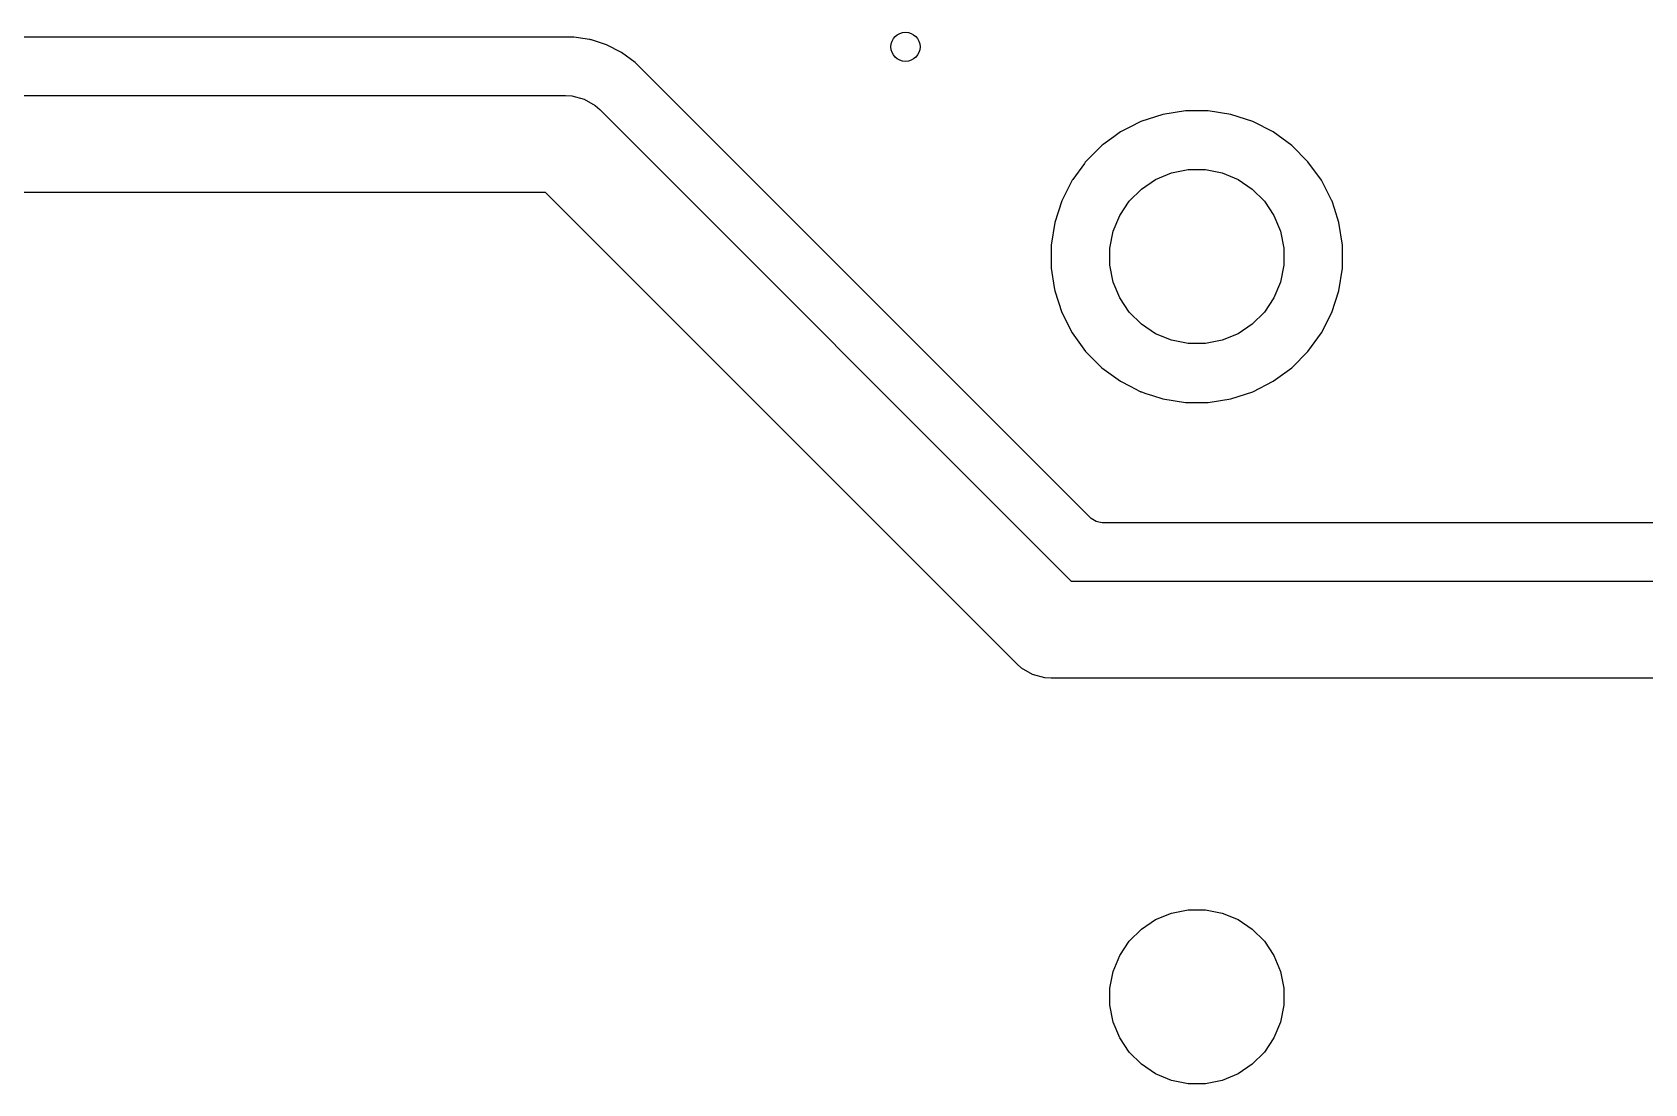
# Model space of a CAD drawing. Header units: inches. Extents: x 1.32 to 5.22, y -7.01 to -1.14.
# Drawn here: x 3.445 to 4.099, y -6.956 to -6.53 of the extents above; entities that cross this region are included whole.
import ezdxf

# ---------------------------------------------------------------- set-up
doc = ezdxf.new("R2010")
doc.units = ezdxf.units.IN
doc.header["$MEASUREMENT"] = 0
doc.layers.add('F.Cu', color=13, linetype='CONTINUOUS', true_color=0xc83434)

msp = doc.modelspace()

# ---------------------------------------------------------------- linework, layer by layer
at = {"layer": 'F.Cu', "linetype": 'CONTINUOUS'}
for p, q in [((3.66483, -6.53148), (3.11776, -6.53148)), ((3.66566, -6.53161), (3.66483, -6.53148)), ((3.66483, -6.53148), (3.66483, -6.53148)), ((3.67118, -6.53248), (3.66566, -6.53161)), ((3.66566, -6.53161), (3.66566, -6.53161)), ((3.67137, -6.5325), (3.67118, -6.53248)), ((3.67173, -6.53258), (3.67137, -6.5325)), ((3.67191, -6.53266), (3.67173, -6.53258)), ((3.67805, -6.53465), (3.67191, -6.53266)), ((3.68413, -6.53775), (3.67805, -6.53465)), ((3.68964, -6.54176), (3.68413, -6.53775)), ((3.76371, -6.61582), (3.68964, -6.54176)), ((3.68964, -6.54176), (3.68964, -6.54176)), ((2.32283, -6.55512), (3.66142, -6.55512)), ((3.66142, -6.55512), (3.66399, -6.55529)), ((3.66399, -6.55529), (3.66399, -6.55529)), ((3.66399, -6.55529), (3.66895, -6.55662)), ((3.66895, -6.55662), (3.6734, -6.55919)), ((3.6734, -6.55919), (3.6734, -6.55919)), ((3.6734, -6.55919), (3.67534, -6.56088)), ((3.67534, -6.56088), (3.86642, -6.75197)), ((3.91267, -6.5614), (3.90349, -6.56285)), ((3.92197, -6.5614), (3.91267, -6.5614)), ((3.91267, -6.5614), (3.91267, -6.5614)), ((3.91267, -6.5614), (3.91267, -6.5614)), ((3.93116, -6.56285), (3.92197, -6.5614)), ((3.92197, -6.5614), (3.92197, -6.5614)), ((3.92197, -6.5614), (3.92197, -6.5614)), ((3.89017, -6.56801), (3.88636, -6.56995)), ((3.89465, -6.56573), (3.89017, -6.56801)), ((3.90349, -6.56285), (3.89465, -6.56573)), ((3.90349, -6.56285), (3.90349, -6.56285)), ((3.90349, -6.56285), (3.90349, -6.56285)), ((3.94, -6.56573), (3.93116, -6.56285)), ((3.93116, -6.56285), (3.93116, -6.56285)), ((3.94828, -6.56995), (3.94, -6.56573)), ((3.87901, -6.57524), (3.87209, -6.58216)), ((3.87931, -6.57507), (3.87901, -6.57524)), ((3.88366, -6.57191), (3.87931, -6.57507)), ((3.88636, -6.56995), (3.88366, -6.57191)), ((3.88366, -6.57191), (3.88366, -6.57191)), ((3.88636, -6.56995), (3.88636, -6.56995)), ((3.95581, -6.57541), (3.94828, -6.56995)), ((3.96238, -6.58199), (3.95581, -6.57541)), ((3.87209, -6.58216), (3.87192, -6.58245)), ((3.96785, -6.58951), (3.96238, -6.58199)), ((3.87178, -6.58266), (3.86702, -6.58921)), ((3.87192, -6.58245), (3.87178, -6.58266)), ((3.87178, -6.58266), (3.87178, -6.58266)), ((3.90062, -6.58922), (3.90704, -6.58657)), ((3.90704, -6.58657), (3.91385, -6.58521)), ((3.91385, -6.58521), (3.9208, -6.58521)), ((3.9208, -6.58521), (3.92761, -6.58657)), ((3.92761, -6.58657), (3.93403, -6.58922)), ((3.65326, -6.59449), (2.32283, -6.59449)), ((3.84435, -6.78557), (3.65326, -6.59449)), ((3.86629, -6.59051), (3.86258, -6.5978)), ((3.8668, -6.58951), (3.86629, -6.59051)), ((3.86702, -6.58921), (3.8668, -6.58951)), ((3.8668, -6.58951), (3.8668, -6.58951)), ((3.8668, -6.58951), (3.8668, -6.58951)), ((3.88993, -6.59799), (3.89484, -6.59308)), ((3.89484, -6.59308), (3.90062, -6.58922)), ((3.93403, -6.58922), (3.9398, -6.59308)), ((3.9398, -6.59308), (3.94471, -6.59799)), ((3.96786, -6.58952), (3.96785, -6.58951)), ((3.97194, -6.59754), (3.96786, -6.58952)), ((3.86258, -6.5978), (3.8597, -6.60664)), ((3.88607, -6.60377), (3.88993, -6.59799)), ((3.94471, -6.59799), (3.94857, -6.60377)), ((3.97198, -6.5976), (3.97194, -6.59754)), ((3.97205, -6.59775), (3.97198, -6.5976)), ((3.97209, -6.59783), (3.97205, -6.59775)), ((3.97213, -6.59798), (3.97209, -6.59783)), ((3.97311, -6.60099), (3.97213, -6.59798)), ((3.97494, -6.60664), (3.97311, -6.60099)), ((3.8597, -6.60664), (3.85825, -6.61582)), ((3.8597, -6.60664), (3.8597, -6.60664)), ((3.8597, -6.60664), (3.8597, -6.60664)), ((3.88342, -6.61019), (3.88607, -6.60377)), ((3.94857, -6.60377), (3.95123, -6.61019)), ((3.9764, -6.61582), (3.97494, -6.60664)), ((3.88206, -6.617), (3.88342, -6.61019)), ((3.95123, -6.61019), (3.95259, -6.617)), ((3.87449, -6.72661), (3.76371, -6.61582)), ((3.85825, -6.61582), (3.85825, -6.62512)), ((3.88206, -6.62395), (3.88206, -6.617)), ((3.95259, -6.617), (3.95259, -6.62395)), ((3.9764, -6.62512), (3.9764, -6.61582)), ((3.85825, -6.62512), (3.85948, -6.63293)), ((3.88342, -6.63076), (3.88206, -6.62395)), ((3.95259, -6.62395), (3.95123, -6.63076)), ((3.97494, -6.63431), (3.9764, -6.62512)), ((3.85948, -6.63293), (3.8597, -6.63431)), ((3.8597, -6.63431), (3.86258, -6.64315)), ((3.88607, -6.63718), (3.88342, -6.63076)), ((3.95123, -6.63076), (3.94857, -6.63718)), ((3.97207, -6.64315), (3.97494, -6.63431)), ((3.88993, -6.64295), (3.88607, -6.63718)), ((3.94857, -6.63718), (3.94471, -6.64295)), ((3.86258, -6.64315), (3.8668, -6.65143)), ((3.89484, -6.64786), (3.88993, -6.64295)), ((3.94471, -6.64295), (3.9398, -6.64786)), ((3.96785, -6.65143), (3.97207, -6.64315)), ((3.8668, -6.65143), (3.87226, -6.65896)), ((3.90062, -6.65172), (3.89484, -6.64786)), ((3.90704, -6.65438), (3.90062, -6.65172)), ((3.93403, -6.65172), (3.92761, -6.65438)), ((3.9398, -6.64786), (3.93403, -6.65172)), ((3.96238, -6.65896), (3.96785, -6.65143)), ((3.87226, -6.65896), (3.87884, -6.66553)), ((3.91385, -6.65573), (3.90704, -6.65438)), ((3.9208, -6.65573), (3.91385, -6.65573)), ((3.92761, -6.65438), (3.9208, -6.65573)), ((3.95581, -6.66553), (3.96238, -6.65896)), ((3.87884, -6.66553), (3.88636, -6.671)), ((3.94828, -6.671), (3.95581, -6.66553)), ((3.88636, -6.671), (3.89028, -6.67299)), ((3.89028, -6.67299), (3.89439, -6.67509)), ((3.94, -6.67522), (3.94828, -6.671)), ((3.89439, -6.67509), (3.89445, -6.67513)), ((3.89445, -6.67513), (3.8946, -6.6752)), ((3.8946, -6.6752), (3.89468, -6.67524)), ((3.89468, -6.67524), (3.89483, -6.67528)), ((3.89483, -6.67528), (3.89671, -6.67589)), ((3.89671, -6.67589), (3.89939, -6.67676)), ((3.89939, -6.67676), (3.89939, -6.67676)), ((3.89939, -6.67676), (3.89939, -6.67676)), ((3.89939, -6.67676), (3.90349, -6.67809)), ((3.90349, -6.67809), (3.91267, -6.67955)), ((3.91267, -6.67955), (3.91267, -6.67955)), ((3.91267, -6.67955), (3.92197, -6.67955)), ((3.92197, -6.67955), (3.93116, -6.67809)), ((3.92197, -6.67955), (3.92197, -6.67955)), ((3.93116, -6.67809), (3.94, -6.67522)), ((3.87657, -6.72784), (3.87449, -6.72661)), ((3.87756, -6.72813), (3.87657, -6.72784)), ((3.87894, -6.72833), (3.87756, -6.72813)), ((4.38827, -6.72833), (3.87894, -6.72833)), ((3.86642, -6.75197), (4.38976, -6.75197)), ((3.84628, -6.78727), (3.84435, -6.78557)), ((3.85073, -6.78984), (3.84628, -6.78727)), ((3.84628, -6.78727), (3.84628, -6.78727)), ((3.8557, -6.79117), (3.85073, -6.78984)), ((3.85827, -6.79134), (3.8557, -6.79117)), ((3.8557, -6.79117), (3.8557, -6.79117)), ((4.38976, -6.79134), (3.85827, -6.79134)), ((3.89484, -6.89308), (3.90062, -6.88922)), ((3.90062, -6.88922), (3.90704, -6.88657)), ((3.90704, -6.88657), (3.91385, -6.88521)), ((3.91385, -6.88521), (3.9208, -6.88521)), ((3.9208, -6.88521), (3.92761, -6.88657)), ((3.92761, -6.88657), (3.93403, -6.88922)), ((3.93403, -6.88922), (3.9398, -6.89308)), ((3.88993, -6.89799), (3.89484, -6.89308)), ((3.9398, -6.89308), (3.94471, -6.89799)), ((3.88607, -6.90377), (3.88993, -6.89799)), ((3.94471, -6.89799), (3.94857, -6.90377)), ((3.88342, -6.91019), (3.88607, -6.90377)), ((3.94857, -6.90377), (3.95123, -6.91019)), ((3.88206, -6.917), (3.88342, -6.91019)), ((3.95123, -6.91019), (3.95259, -6.917)), ((3.88206, -6.92395), (3.88206, -6.917)), ((3.95259, -6.917), (3.95259, -6.92395)), ((3.88342, -6.93076), (3.88206, -6.92395)), ((3.95259, -6.92395), (3.95123, -6.93076)), ((3.88607, -6.93718), (3.88342, -6.93076)), ((3.95123, -6.93076), (3.94857, -6.93718)), ((3.88993, -6.94295), (3.88607, -6.93718)), ((3.94857, -6.93718), (3.94471, -6.94295)), ((3.89484, -6.94786), (3.88993, -6.94295)), ((3.90062, -6.95172), (3.89484, -6.94786)), ((3.9398, -6.94786), (3.93403, -6.95172)), ((3.94471, -6.94295), (3.9398, -6.94786)), ((3.90704, -6.95438), (3.90062, -6.95172)), ((3.91385, -6.95573), (3.90704, -6.95438)), ((3.92761, -6.95438), (3.9208, -6.95573)), ((3.93403, -6.95172), (3.92761, -6.95438)), ((3.9208, -6.95573), (3.91385, -6.95573))]:
    msp.add_line(p, q, dxfattribs=at)
at = {"layer": 'F.Cu'}
msp.add_circle((3.79921, -6.53543), 0.00591, dxfattribs=at)

doc.saveas('drawing.dxf')
